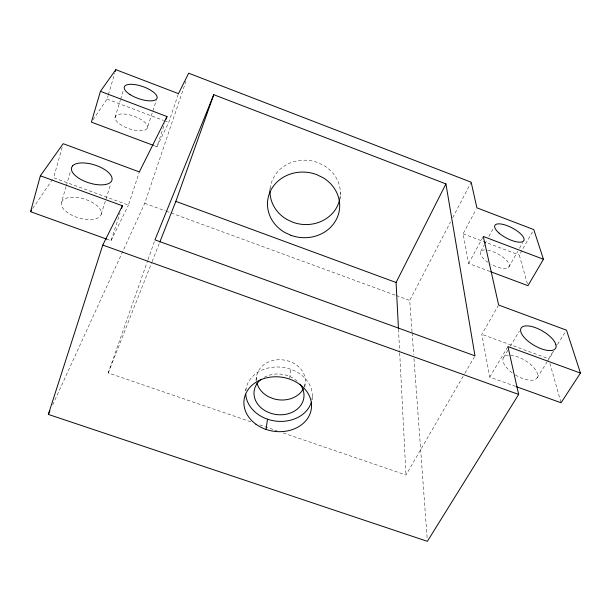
<?xml version="1.0" encoding="UTF-8"?>
<svg xmlns="http://www.w3.org/2000/svg" width="611" height="611" viewBox="0 0 611 611"><rect width="100%" height="100%" fill="white"/><g stroke="black" fill="none" stroke-linecap="round" stroke-linejoin="round"><path stroke-width="0.46" stroke-dasharray="3.06 2.29" d="M340.037 198.987L340.388 192.702M311.992 399.709L312.358 395.126M304.797 387.229L305.133 383.578M289.751 378.217L290.798 369.281M255.956 380.248L256.559 376.636M245.698 390.658L246.027 388.848M269.497 191.312L270.406 186.882M62.177 147.289L53.608 177.755L128.425 205.105L139.339 171.92M61.551 202.203L62.566 200.5A20.728 9.837 16.9 0 1 95.927 204.807A20.728 9.837 16.9 0 1 87.167 219.494A20.728 9.837 16.9 0 1 61.551 202.203L66.057 186.645M66.324 185.729L70.563 171.088M92.956 119.832L107.055 99.074L108.124 95.507M108.384 94.613L114.761 73.228M115.036 117.549L120.314 100.273M120.596 99.364L123.651 89.366M101.197 214.285L110.835 183.674M147.236 128.264A17.032 6.729 18.9 0 0 126.095 114.219A17.032 6.729 18.9 0 0 120.55 124.606A17.032 6.729 18.9 0 0 147.236 128.264L156.286 100.448M106.581 239.084L111.049 240.696L120.084 212.934M154.285 145.701L156.935 146.693L164.634 123.651M156.935 146.693L168.781 122.429L178.458 93.636M52.699 404.902L144.723 203.31L185.927 81.332M250.8 421.811L108.239 372.939L147.702 260.546M148.015 259.644L154.323 241.666M108.239 372.939L151.811 262.394M152.154 261.508L159.479 242.934M111.049 240.696L128.425 205.105M412.028 331.888L409.721 300.475L450.536 221.908M452.728 217.684L471.157 182.2M489.885 271.429L468.637 263.471L463.123 233.807L476.007 209.512M468.637 263.471L483.301 236.465M480.804 251.258L484.393 244.698M484.836 243.881L487.074 239.779M488.869 236.503L493.352 228.308M508.818 267.06L517.647 251.518M519.503 248.249L522.756 242.521M527.438 283.886L519.281 255.062L532.861 231.256M515.608 386.404L489.762 377.094L481.804 334.316L498.179 305.851M283.283 432.955L405.994 475.022L464.513 373.909M464.986 373.092L474.976 355.831M489.762 377.094L507.947 346.59M503.632 357.42L507.932 350.233M510.315 346.238L519.381 331.063M553.085 351.6L548.609 358.741L481.804 334.316M557.553 344.459L565.511 331.765M537.13 377.812L547.112 361.895M547.609 361.101L553.597 351.546M32.696 208.542L52.538 179.329M259.82 424.905L276.966 430.786M144.723 203.31L165.314 210.856M166.207 211.185L395.401 295.22M396.295 295.548L409.721 300.475M107.055 99.074L163.496 120.428M164.374 120.764L168.781 122.429M463.123 233.807L519.281 255.062M549.908 363.331L561.066 402.779M412.097 332.842L413.7 354.739M413.975 358.542L427.226 539.429M398.487 329.199L399.663 352.073M399.709 353.028L405.994 475.022M270.169 188.669A35.239 32.139 7.4 0 1 317.804 162.595L324.067 165.612A35.239 32.139 7.4 0 1 339.808 198.98M304.324 386.633A24.539 20.071 7.4 0 0 293.028 362.903L288.591 361.093A24.539 20.071 7.4 0 0 256.505 380.569M264.189 377.308A25.074 20.323 7.4 0 1 286.857 375.383L291.386 377.224A25.074 20.323 7.4 0 1 298.199 382.173M245.782 390.605A33.437 27.105 7.4 0 1 282.725 367.341A33.437 27.105 7.4 0 1 312.015 399.556M515.386 374.955A19.613 8.722 30.8 0 0 537.596 374.199L536.832 371.992A19.613 8.722 30.8 0 0 509.207 355.212M512.171 372.779A19.613 8.722 30.8 0 1 508.367 355.258M487.685 250.205A16.115 6.148 27.9 0 1 509.192 264.7A16.115 6.148 27.9 0 1 490.832 264.082M488.143 262.417A16.115 6.148 27.9 0 1 484.676 249.937"/><path stroke-width="0.92" d="M266.06 429.434L267.511 419.192M106.581 239.084L30.55 211.696L40.364 175.8L63.185 143.7L139.339 171.92L167.002 116.556L100.433 91.322L91.39 122.139L153.399 145.365M115.296 71.449L115.83 69.669L178.458 93.636L188.677 73.198L471.157 182.2L476.893 207.839L533.8 229.614L543.439 259.263L527.95 285.688L490.763 271.758M516.501 386.725L561.066 402.779L580.45 373.069L507.947 346.59L518.655 394.446L427.372 541.331L48.353 414.418L102.778 245.057L122.414 205.77L40.364 175.8M121.543 208.458L122.414 205.77M166.116 119.214L167.002 116.556M159.822 242.048L175.853 201.37L213.766 94.682L445.923 183.903L474.976 355.831L154.957 239.863L213.766 94.682M48.353 414.418L49.934 410.959M398.433 328.244L396.081 282.496L445.923 183.903M30.55 211.696L31.619 210.123M100.433 91.322L115.83 69.669M102.778 245.057L518.655 394.446M175.853 201.37L396.081 282.496M543.439 259.263L483.301 236.465L498.645 305.042L566.504 330.177L580.45 373.069M339.617 199.858A35.239 32.139 7.4 0 1 292.89 222.259L286.788 219.402A35.239 32.139 7.4 0 1 270.016 191.373M303.339 388.802A24.539 20.071 7.4 0 1 273.293 398.67L268.947 396.921A24.539 20.071 7.4 0 1 256.918 382.929M299.963 384.197A25.074 20.323 7.4 0 1 298.84 407.667A25.074 20.323 7.4 0 1 271.269 413.433L266.824 411.654A25.074 20.323 7.4 0 1 261.195 379.286M311.389 402.13A33.437 27.105 7.4 0 1 275.867 421.109A33.437 27.105 7.4 0 1 245.729 394.148M72.617 165.818L71.624 167.429A21.141 9.402 17.5 0 0 97.852 184.728A21.141 9.402 17.5 0 0 106.474 170.813A21.141 9.402 17.5 0 0 72.617 165.818M290.973 235.342L284.718 232.424A36.164 32.757 7.4 0 1 271.185 189.647A36.164 32.757 7.4 0 1 316.49 174.547L322.921 177.625A36.164 32.757 7.4 0 1 335.928 220.227A36.164 32.757 7.4 0 1 290.973 235.342M555.941 344.871L555.109 342.718A19.987 8.31 30.2 0 0 525.62 325.907A19.987 8.31 30.2 0 0 532.907 344.642A19.987 8.31 30.2 0 0 555.941 344.871M255.925 424.21A33.933 27.335 7.4 0 0 311.03 410.539A33.933 27.335 7.4 0 0 266.213 377.926A33.933 27.335 7.4 0 0 255.925 424.21M129.891 94.453A17.314 6.377 19.2 0 0 156.867 98.654A17.314 6.377 19.2 0 0 135.283 84.654A17.314 6.377 19.2 0 0 129.891 94.453M499.134 233.158A16.367 5.82 27.6 0 0 523.688 240.887A16.367 5.82 27.6 0 0 505.266 225.008A16.367 5.82 27.6 0 0 499.134 233.158"/></g></svg>
